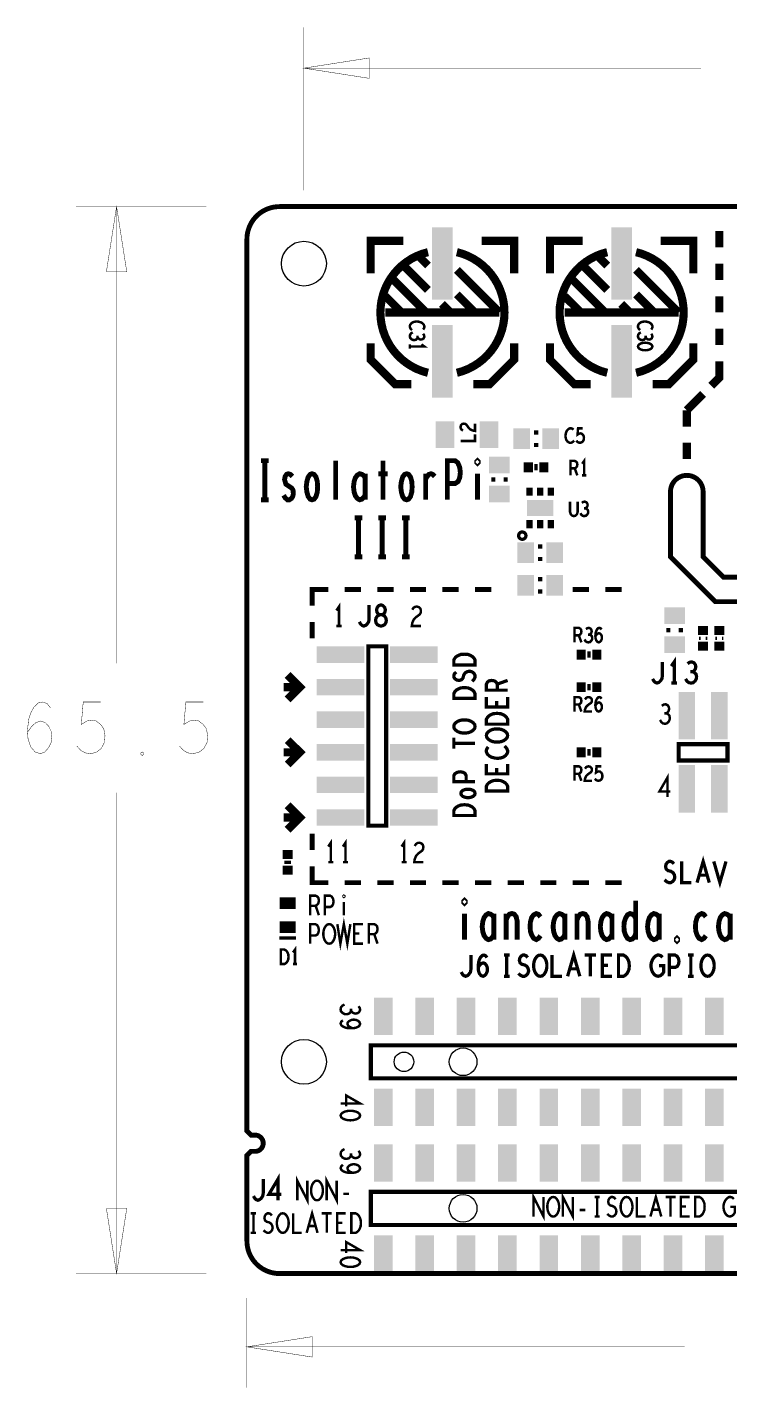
# Model space of a CAD drawing. Extents: x -13.5 to 78, y -7 to 76.5.
# Drawn here: x -13.5 to 29.6, y -7 to 76.5 of the extents above; entities that cross this region are included whole.
import ezdxf

# ---------------------------------------------------------------- set-up
doc = ezdxf.new("R2010")
doc.units = 0
doc.layers.get('0').update_dxf_attribs({"linetype": 'CONTINUOUS'})
for name, color, linetype in [('BOARD_ART', 7, 'CONTINUOUS'), ('DIMENSION_ART', 2, 'CONTINUOUS'), ('PASTETOP_ART', 1, 'CONTINUOUS'), ('PIADAPTER1-2-1-2_DRL', 4, 'CONTINUOUS'), ('SILK_TOP_ART', 10, 'CONTINUOUS')]:
    doc.layers.add(name, color=color, linetype=linetype)

# ---------------------------------------------------------------- blocks, each defined once
blk = doc.blocks.new('RECTANGLE_11')
blk.add_solid([(0.3048, 0.2794), (0.3048, -0.2794), (-0.3048, 0.2794), (-0.3048, -0.2794)])
blk = doc.blocks.new('RECTANGLE_38')
blk.add_solid([(0.4826, 0.3556), (0.4826, -0.3556), (-0.4826, 0.3556), (-0.4826, -0.3556)])
blk = doc.blocks.new('RECTANGLE_28')
blk.add_solid([(0.8001, 0.4953), (0.8001, -0.4953), (-0.8001, 0.4953), (-0.8001, -0.4953)])
blk = doc.blocks.new('RECTANGLE_33')
blk.add_solid([(0.508, 1.4605), (0.508, -1.4605), (-0.508, 1.4605), (-0.508, -1.4605)])
blk = doc.blocks.new('RECTANGLE_32')
blk.add_solid([(1.4605, 0.508), (1.4605, -0.508), (-1.4605, 0.508), (-1.4605, -0.508)])
blk = doc.blocks.new('RECTANGLE_7')
blk.add_solid([(0.5715, 1.143), (0.5715, -1.143), (-0.5715, 1.143), (-0.5715, -1.143)])
blk = doc.blocks.new('RECTANGLE_35')
blk.add_solid([(0.635, 2.2225), (0.635, -2.2225), (-0.635, 2.2225), (-0.635, -2.2225)])
blk = doc.blocks.new('RECTANGLE_34')
blk.add_solid([(0.5715, 0.8255), (0.5715, -0.8255), (-0.5715, 0.8255), (-0.5715, -0.8255)])
blk = doc.blocks.new('RECTANGLE_40')
blk.add_solid([(0.2794, 0.3048), (0.2794, -0.3048), (-0.2794, 0.3048), (-0.2794, -0.3048)])
blk = doc.blocks.new('RECTANGLE_31')
blk.add_solid([(0.508, 0.635), (0.508, -0.635), (-0.508, 0.635), (-0.508, -0.635)])
blk = doc.blocks.new('RECTANGLE_30')
blk.add_solid([(0.635, 0.508), (0.635, -0.508), (-0.635, 0.508), (-0.635, -0.508)])
blk = doc.blocks.new('RECTANGLE_37')
blk.add_solid([(0.1905, 0.254), (0.1905, -0.254), (-0.1905, 0.254), (-0.1905, -0.254)])
blk = doc.blocks.new('ROUND_8')
blk.add_circle((0, 0), 0.6)
blk = doc.blocks.new('ROUND_6')
blk.add_circle((0, 0), 0.85)
blk = doc.blocks.new('ROUND_10')
blk.add_circle((0, 0), 1.375)

msp = doc.modelspace()

# ---------------------------------------------------------------- linework, layer by layer
at = {"layer": 'BOARD_ART', "const_width": 0.3}
for points in [[(2, 65.5, 0.4142136), (0, 63.5)], [(28, 48, 1), (26, 48)], [(0.5, 7.5, 1), (0.5, 8.5)], [(0, 2, 0.4142136), (2, 0)]]:
    msp.add_lwpolyline(points, format="xyb", dxfattribs=at)
for points in [[(63, 65.5), (62, 65.5), (3, 65.5), (2, 65.5)], [(0, 63.5), (0, 62.5), (0, 62.25), (0, 60)], [(0, 14), (0, 16.25), (0, 57.75), (0, 60)], [(26, 48), (26, 44), (28.75, 41.25), (35.75, 41.25), (37, 40)], [(39, 24), (39, 40), (36.25, 42.75), (29.25, 42.75), (28, 44), (28, 48)], [(0, 14), (0, 11.75), (0, 8.75), (0.25, 8.5), (0.5, 8.5)], [(0.5, 7.5), (0.25, 7.5), (0, 7.25), (0, 3), (0, 2)], [(2, 0), (3, 0), (62, 0), (63, 0)]]:
    msp.add_lwpolyline(points, dxfattribs=at)
at = {"layer": 'DIMENSION_ART', "const_width": 0.0254}
for points in [[(3.5, 66.5), (3.5, 76.5)], [(7.5, 74.625), (3.5, 74), (7.5, 73.375), (7.5, 74.625)], [(27.8629, 74), (3.5, 74)], [(-2.5, 65.5), (-10.5, 65.5)], [(-7.375, 61.5), (-8, 65.5), (-8.625, 61.5), (-7.375, 61.5)], [(-8, 37.4687), (-8, 65.5)], [(-13.4725, 33.2353), (-13.1968, 33.6059), (-12.9606, 33.8175), (-12.6456, 33.9233), (-12.37, 33.8175), (-12.1732, 33.6059), (-12.0157, 33.2883), (-11.9763, 32.9179), (-12.0157, 32.6004), (-12.1732, 32.2828), (-12.4095, 32.0183), (-12.685, 31.9125), (-13, 32.0183), (-13.2756, 32.3357), (-13.4331, 32.8121), (-13.4725, 33.3412), (-13.3937, 34.0291), (-13.2756, 34.3996), (-13.0788, 34.77), (-12.8032, 35.0346), (-12.5276, 35.0875), (-12.252, 34.9817), (-12.0551, 34.7171)], [(-10.4409, 32.3886), (-10.2048, 32.1241), (-9.9292, 31.9654), (-9.5748, 31.9125), (-9.2204, 32.0183), (-8.9449, 32.2299), (-8.748, 32.6004), (-8.7087, 33.0237), (-8.7874, 33.447), (-8.9843, 33.7117), (-9.2599, 33.9233), (-9.5354, 33.9762), (-9.811, 33.9233), (-10.1653, 33.7117), (-10.0472, 35.0875), (-8.9843, 35.0875)], [(-4.1417, 32.3886), (-3.9056, 32.1241), (-3.63, 31.9654), (-3.2756, 31.9125), (-2.9212, 32.0183), (-2.6457, 32.2299), (-2.4488, 32.6004), (-2.4095, 33.0237), (-2.4882, 33.447), (-2.6851, 33.7117), (-2.9607, 33.9233), (-3.2362, 33.9762), (-3.5118, 33.9233), (-3.8661, 33.7117), (-3.748, 35.0875), (-2.6851, 35.0875)], [(-6.4252, 31.8067), (-6.504, 31.8596), (-6.504, 31.9654), (-6.4252, 32.0183), (-6.3464, 31.9654), (-6.3464, 31.8596), (-6.4252, 31.8067)], [(-8, 29.5313), (-8, 0)], [(-8.625, 4), (-8, 0), (-7.375, 4), (-8.625, 4)], [(-2.5, 0), (-10.5, 0)], [(0, -1.5), (0, -7)], [(4, -3.875), (0, -4.5), (4, -5.125), (4, -3.875)], [(26.8629, -4.5), (0, -4.5)]]:
    msp.add_lwpolyline(points, dxfattribs=at)
at = {"layer": 'SILK_TOP_ART'}
for points, const_width in [([(7.6, 61.4), (7.6, 63.4), (9.6, 63.4)], 0.5), ([(16.4, 61.4), (16.4, 63.4), (14.4, 63.4)], 0.5), ([(18.6, 61.4), (18.6, 63.4), (20.6, 63.4)], 0.5), ([(27.4, 61.4), (27.4, 63.4), (25.4, 63.4)], 0.5), ([(29, 63), (29, 64)], 0.5), ([(11.1151, 61.8849), (10.6, 62.4)], 0.5), ([(22.1151, 61.8849), (21.6, 62.4)], 0.5), ([(11.1151, 60.3849), (9.7, 61.8)], 0.5), ([(15.5, 59), (12.8849, 61.6151)], 0.5), ([(22.1151, 60.3849), (20.7, 61.8)], 0.5), ([(26.5, 59), (23.8849, 61.6151)], 0.5), ([(29, 61), (29, 62)], 0.5), ([(11, 59), (9, 61)], 0.5), ([(22, 59), (20, 61)], 0.5), ([(9.5, 59), (8.5, 60)], 0.5), ([(14, 59), (12.8849, 60.1151)], 0.5), ([(20.5, 59), (19.5, 60)], 0.5), ([(25, 59), (23.8849, 60.1151)], 0.5), ([(29, 59), (29, 60)], 0.5), ([(12.5, 59), (11.9724, 59.5276)], 0.5), ([(23.5, 59), (22.9724, 59.5276)], 0.5), ([(8.5, 59), (15.5, 59)], 0.5), ([(10.8149, 57.9497), (10.8594, 58.0132), (10.889, 58.0872), (10.889, 58.1719), (10.8445, 58.2672), (10.7705, 58.3412), (10.6816, 58.3942), (10.5334, 58.4365), (10.4, 58.4471), (10.2667, 58.4259), (10.1778, 58.3942), (10.0889, 58.3307), (10.0296, 58.2566), (10, 58.1825), (10, 58.1084), (10.0296, 58.0343), (10.0741, 57.9708), (10.1333, 57.9179)], 0.1524), ([(19.5, 59), (26.5, 59)], 0.5), ([(24.8149, 57.9497), (24.8594, 58.0132), (24.889, 58.0872), (24.889, 58.1719), (24.8445, 58.2672), (24.7705, 58.3412), (24.6816, 58.3942), (24.5334, 58.4365), (24.4, 58.4471), (24.2667, 58.4259), (24.1778, 58.3942), (24.0889, 58.3307), (24.0296, 58.2566), (24, 58.1825), (24, 58.1084), (24.0296, 58.0343), (24.0741, 57.9708), (24.1333, 57.9179)], 0.1524), ([(10.1778, 57.7803), (10.0741, 57.7168), (10.0148, 57.6322), (10, 57.5369), (10.0148, 57.4522), (10.0889, 57.3676), (10.1778, 57.3147), (10.2667, 57.3041), (10.3704, 57.3252), (10.4445, 57.3993), (10.4741, 57.4734), (10.4741, 57.5687)], 0.1524), ([(10.4741, 57.4734), (10.5186, 57.4099), (10.5926, 57.357), (10.6816, 57.3358), (10.7705, 57.357), (10.8445, 57.4099), (10.889, 57.5052), (10.8742, 57.6004), (10.8149, 57.6957)], 0.1524), ([(24.1778, 57.7803), (24.0741, 57.7168), (24.0148, 57.6322), (24, 57.5369), (24.0148, 57.4522), (24.0889, 57.3676), (24.1778, 57.3147), (24.2667, 57.3041), (24.3704, 57.3252), (24.4445, 57.3993), (24.4741, 57.4734), (24.4741, 57.5687)], 0.1524), ([(24.4741, 57.4734), (24.5186, 57.4099), (24.5926, 57.357), (24.6816, 57.3358), (24.7705, 57.357), (24.8445, 57.4099), (24.889, 57.5052), (24.8742, 57.6004), (24.8149, 57.6957)], 0.1524), ([(29, 57), (29, 58)], 0.5), ([(7.6, 57.1), (7.6, 56.1), (9.1, 54.6), (10.1, 54.6)], 0.5), ([(10, 56.9125), (10.889, 56.9125), (10.7112, 57.0395)], 0.1524), ([(10, 57.0395), (10, 56.7855)], 0.1524), ([(16.4, 57.1), (16.4, 56.1), (14.9, 54.6), (13.9, 54.6)], 0.5), ([(18.6, 57.1), (18.6, 56.1), (20.1, 54.6), (21.1, 54.6)], 0.5), ([(24.889, 56.9125), (24.8594, 56.9972), (24.7853, 57.0607), (24.6964, 57.103), (24.5778, 57.1348), (24.4445, 57.1453), (24.3111, 57.1348), (24.1926, 57.103), (24.1037, 57.0607), (24.0296, 56.9972), (24, 56.9125), (24.0296, 56.8278), (24.1037, 56.7643), (24.1926, 56.722), (24.3111, 56.6902), (24.4445, 56.6797), (24.5778, 56.6902), (24.6964, 56.722), (24.7853, 56.7643), (24.8594, 56.8278), (24.889, 56.9125)], 0.1524), ([(27.4, 57.1), (27.4, 56.1), (25.9, 54.6), (24.9, 54.6)], 0.5), ([(29, 56), (29, 55), (28.5, 54.5)], 0.5), ([(27, 53), (28, 54)], 0.5), ([(27, 52), (27, 53)], 0.5), ([(13.2592, 51.7514), (13.1703, 51.8149), (13.1258, 51.889), (13.111, 51.9737), (13.1406, 52.0795), (13.2147, 52.1536), (13.3036, 52.1748), (13.3925, 52.1642), (13.4666, 52.1218), (13.6148, 51.9102), (13.7185, 51.8149), (13.8667, 51.7514), (14, 51.7302), (14, 52.1748)], 0.1524), ([(17.75, 51.758), (17.75, 51.504)], 0.254), ([(20.0503, 51.8149), (19.9868, 51.8594), (19.9128, 51.889), (19.8281, 51.889), (19.7328, 51.8445), (19.6588, 51.7705), (19.6058, 51.6816), (19.5635, 51.5334), (19.5529, 51.4), (19.5741, 51.2667), (19.6058, 51.1778), (19.6693, 51.0889), (19.7434, 51.0296), (19.8175, 51), (19.8916, 51), (19.9657, 51.0296), (20.0292, 51.0741), (20.0821, 51.1333)], 0.1524), ([(20.2197, 51.1333), (20.2832, 51.0593), (20.3572, 51.0148), (20.4525, 51), (20.5478, 51.0296), (20.6218, 51.0889), (20.6748, 51.1926), (20.6853, 51.3111), (20.6642, 51.4297), (20.6112, 51.5038), (20.5372, 51.563), (20.4631, 51.5778), (20.389, 51.563), (20.2938, 51.5038), (20.3255, 51.889), (20.6112, 51.889)], 0.1524), ([(13.111, 51.1058), (14, 51.1058), (14, 51.5292)], 0.1524), ([(17.75, 50.996), (17.75, 50.742)], 0.254), ([(27, 50), (27, 51)], 0.5), ([(20.7025, 49), (20.7025, 49.889), (20.5755, 49.7112)], 0.1524), ([(0.86, 49.9), (1.34, 49.9)], 0.3), ([(1.1, 49.9), (1.1, 47.5)], 0.3), ([(5.45, 47.5), (5.45, 49.9)], 0.3), ([(8.35, 49.9), (8.35, 47.5)], 0.3), ([(12.3, 47.5), (12.3, 49.9), (12.78, 49.9), (12.94, 49.78), (13.06, 49.5), (13.1, 49.18), (13.06, 48.86), (12.96, 48.62), (12.78, 48.4999), (12.3, 48.4999)], 0.3), ([(14.15, 49.74), (14.11, 49.78), (14.11, 49.86), (14.15, 49.9), (14.19, 49.86), (14.19, 49.78), (14.15, 49.74)], 0.3), ([(17.75, 49.7), (17.75, 49.3)], 0.2032), ([(19.8558, 49), (19.8558, 49.889), (20.1204, 49.889), (20.2051, 49.8445), (20.258, 49.7853), (20.2792, 49.6667), (20.258, 49.5482), (20.1945, 49.4741), (20.1204, 49.4297), (19.8558, 49.4297)], 0.1524), ([(20.1204, 49.4297), (20.2792, 49)], 0.1524), ([(2.25, 47.7799), (2.35, 47.62), (2.49, 47.5), (2.61, 47.5), (2.73, 47.58), (2.81, 47.7), (2.85, 47.8599), (2.83, 48.1), (2.75, 48.22), (2.39, 48.4599), (2.31, 48.74), (2.35, 48.94), (2.43, 49.06), (2.55, 49.1), (2.67, 49.06), (2.79, 48.94)], 0.3), ([(4, 47.5), (3.88, 47.54), (3.76, 47.7), (3.68, 47.98), (3.64, 48.3), (3.68, 48.62), (3.76, 48.9), (3.88, 49.06), (4, 49.1), (4.12, 49.06), (4.24, 48.9), (4.32, 48.62), (4.34, 48.3), (4.32, 47.98), (4.24, 47.7), (4.12, 47.54), (4, 47.5)], 0.3), ([(7.26, 48.82), (7.18, 48.98), (7.06, 49.06), (6.92, 49.1), (6.78, 49.02), (6.66, 48.86), (6.58, 48.62), (6.54, 48.3), (6.58, 47.98), (6.66, 47.7399), (6.78, 47.58), (6.92, 47.5), (7.06, 47.54), (7.18, 47.66), (7.26, 47.8199)], 0.3), ([(7.26, 47.5), (7.26, 49.1)], 0.3), ([(8.07, 49.1), (8.63, 49.1)], 0.3), ([(9.8, 47.5), (9.68, 47.54), (9.56, 47.7), (9.48, 47.98), (9.44, 48.3), (9.48, 48.62), (9.56, 48.9), (9.68, 49.06), (9.8, 49.1), (9.92, 49.06), (10.04, 48.9), (10.12, 48.62), (10.14, 48.3), (10.12, 47.98), (10.04, 47.7), (9.92, 47.54), (9.8, 47.5)], 0.3), ([(10.97, 48.78), (11.07, 48.94), (11.17, 49.06), (11.31, 49.1), (11.41, 49.06), (11.53, 48.94)], 0.3), ([(10.97, 47.5), (10.97, 49.1)], 0.3), ([(14.15, 49.1), (14.15, 47.5)], 0.3), ([(15.246, 48.75), (14.992, 48.75)], 0.254), ([(16.008, 48.75), (15.754, 48.75)], 0.254), ([(20.5755, 49), (20.8295, 49)], 0.1524), ([(0.86, 47.5), (1.34, 47.5)], 0.3), ([(19.8347, 47.389), (19.8347, 46.7519), (19.877, 46.6185), (19.9617, 46.5296), (20.0675, 46.5), (20.1733, 46.5296), (20.258, 46.6185), (20.3003, 46.7519), (20.3003, 47.389)], 0.1524), ([(20.4697, 46.6778), (20.5332, 46.5741), (20.6178, 46.5148), (20.7131, 46.5), (20.7978, 46.5148), (20.8824, 46.5889), (20.9353, 46.6778), (20.9459, 46.7667), (20.9248, 46.8704), (20.8507, 46.9445), (20.7766, 46.9741), (20.6813, 46.9741)], 0.1524), ([(20.7766, 46.9741), (20.8401, 47.0186), (20.893, 47.0926), (20.9142, 47.1816), (20.893, 47.2705), (20.8401, 47.3445), (20.7448, 47.389), (20.6496, 47.3742), (20.5543, 47.3149)], 0.1524), ([(6.61, 46.4), (7.09, 46.4)], 0.3), ([(6.85, 46.4), (6.85, 44)], 0.3), ([(8.06, 46.4), (8.54, 46.4)], 0.3), ([(8.3, 46.4), (8.3, 44)], 0.3), ([(9.51, 46.4), (9.99, 46.4)], 0.3), ([(9.75, 46.4), (9.75, 44)], 0.3), ([(18, 44.758), (18, 44.504)], 0.254), ([(6.61, 44), (7.09, 44)], 0.3), ([(8.06, 44), (8.54, 44)], 0.3), ([(9.51, 44), (9.99, 44)], 0.3), ([(18, 43.996), (18, 43.742)], 0.254), ([(18, 42.758), (18, 42.504)], 0.254), ([(4, 41), (4, 42), (5, 42)], 0.3), ([(6, 42), (7, 42)], 0.3), ([(8, 42), (9, 42)], 0.3), ([(10, 42), (11, 42)], 0.3), ([(12, 42), (13, 42)], 0.3), ([(14, 42), (15, 42)], 0.3), ([(18, 41.996), (18, 41.742)], 0.254), ([(20, 42), (21, 42)], 0.3), ([(22, 42), (23, 42)], 0.3), ([(5.65, 39.75), (5.65, 40.95), (5.49, 40.71)], 0.15), ([(6.9, 40.01), (6.975, 39.88), (7.065, 39.7933), (7.17, 39.75), (7.29, 39.7933), (7.38, 39.88), (7.47, 40.01), (7.5, 40.1833), (7.5, 41.05)], 0.2), ([(8.227, 39.75), (8.332, 39.7717), (8.452, 39.8366), (8.527, 39.945), (8.557, 40.0967), (8.527, 40.2483), (8.437, 40.3783), (8.302, 40.4433), (8.152, 40.4433), (8.062, 40.4867), (7.987, 40.595), (7.957, 40.7467), (8.002, 40.8983), (8.107, 41.0067), (8.227, 41.05), (8.347, 41.0067), (8.452, 40.8983), (8.497, 40.7467), (8.467, 40.595), (8.392, 40.4867), (8.302, 40.4433), (8.152, 40.4433), (8.017, 40.3783), (7.927, 40.2483), (7.897, 40.0967), (7.927, 39.945), (8.002, 39.8366), (8.122, 39.7717), (8.227, 39.75)], 0.2), ([(10.1467, 40.75), (10.2267, 40.87), (10.32, 40.93), (10.4267, 40.95), (10.56, 40.91), (10.6533, 40.81), (10.68, 40.69), (10.6667, 40.57), (10.6133, 40.47), (10.3467, 40.27), (10.2267, 40.13), (10.1467, 39.93), (10.12, 39.75), (10.68, 39.75)], 0.15), ([(4, 39), (4, 40)], 0.3), ([(5.49, 39.75), (5.81, 39.75)], 0.15), ([(20.1058, 38.75), (20.1058, 39.639), (20.3704, 39.639), (20.4551, 39.5945), (20.508, 39.5353), (20.5292, 39.4167), (20.508, 39.2982), (20.4445, 39.2241), (20.3704, 39.1797), (20.1058, 39.1797)], 0.1524), ([(20.7197, 38.9278), (20.7832, 38.8241), (20.8678, 38.7648), (20.9631, 38.75), (21.0478, 38.7648), (21.1324, 38.8389), (21.1853, 38.9278), (21.1959, 39.0167), (21.1748, 39.1204), (21.1007, 39.1945), (21.0266, 39.2241), (20.9313, 39.2241)], 0.1524), ([(21.0266, 39.2241), (21.0901, 39.2686), (21.143, 39.3426), (21.1642, 39.4316), (21.143, 39.5205), (21.0901, 39.5945), (20.9948, 39.639), (20.8996, 39.6242), (20.8043, 39.5649)], 0.1524), ([(21.3864, 39.1204), (21.4605, 39.2241), (21.524, 39.2834), (21.6087, 39.313), (21.6828, 39.2834), (21.7357, 39.2241), (21.778, 39.1352), (21.7886, 39.0315), (21.778, 38.9426), (21.7357, 38.8537), (21.6722, 38.7796), (21.5981, 38.75), (21.5134, 38.7796), (21.4393, 38.8685), (21.397, 39.0019), (21.3864, 39.15), (21.4076, 39.3426), (21.4393, 39.4464), (21.4922, 39.5501), (21.5663, 39.6242), (21.6404, 39.639), (21.7145, 39.6094), (21.7674, 39.5353)], 0.1524), ([(25.742, 39.5), (25.996, 39.5)], 0.254), ([(26.504, 39.5), (26.758, 39.5)], 0.254), ([(8.55, 38.5), (7.45, 38.5), (7.45, 27.5), (8.55, 27.5), (8.55, 38.5)], 0.254), ([(20.3704, 39.1797), (20.5292, 38.75)], 0.1524), ([(27.75, 39), (27.85, 39)], 0.2032), ([(28.15, 39), (28.25, 39)], 0.2032), ([(28.75, 39), (28.85, 39)], 0.2032), ([(29.15, 39), (29.25, 39)], 0.2032), ([(14, 37.363), (12.7, 37.363), (12.7, 37.663), (12.765, 37.783), (12.8517, 37.873), (12.9816, 37.948), (13.1334, 38.008), (13.35, 38.023), (13.5667, 38.008), (13.7184, 37.948), (13.8484, 37.873), (13.935, 37.783), (14, 37.663), (14, 37.363)], 0.2), ([(21, 38.2), (21, 37.8)], 0.2032), ([(24.9, 36.51), (24.975, 36.38), (25.065, 36.2933), (25.17, 36.25), (25.29, 36.2933), (25.38, 36.38), (25.47, 36.51), (25.5, 36.6833), (25.5, 37.55)], 0.2), ([(26.227, 36.25), (26.227, 37.55), (26.047, 37.29)], 0.2), ([(27.359, 36.9433), (27.449, 37.0083), (27.524, 37.1166), (27.554, 37.2467), (27.524, 37.3767), (27.449, 37.485), (27.314, 37.55), (27.179, 37.5283), (27.044, 37.4417)], 0.2), ([(2.5, 35.25), (3.25, 36), (2.5, 36.75)], 0.5), ([(13.8267, 36.351), (13.935, 36.471), (14, 36.606), (14, 36.726), (13.935, 36.846), (13.8267, 36.936), (13.675, 36.981), (13.5234, 36.951), (13.3933, 36.876), (13.3067, 36.741), (13.2633, 36.561), (13.1767, 36.456), (13.025, 36.411), (12.8733, 36.441), (12.765, 36.516), (12.7, 36.621), (12.7, 36.726), (12.7433, 36.831), (12.8517, 36.921)], 0.2), ([(26.924, 36.51), (27.014, 36.3583), (27.134, 36.2717), (27.269, 36.25), (27.389, 36.2717), (27.509, 36.38), (27.584, 36.51), (27.599, 36.64), (27.569, 36.7916), (27.464, 36.9), (27.359, 36.9433), (27.224, 36.9433)], 0.2), ([(3.25, 36), (2.25, 36)], 0.5), ([(14, 35.309), (12.7, 35.309), (12.7, 35.609), (12.765, 35.729), (12.8517, 35.819), (12.9816, 35.894), (13.1334, 35.954), (13.35, 35.969), (13.5667, 35.954), (13.7184, 35.894), (13.8484, 35.819), (13.935, 35.729), (14, 35.609), (14, 35.309)], 0.2), ([(16, 35.812), (14.7, 35.812), (14.7, 36.187), (14.765, 36.307), (14.8517, 36.382), (15.025, 36.412), (15.1983, 36.382), (15.3067, 36.292), (15.3717, 36.187), (15.3717, 35.812)], 0.2), ([(15.3717, 36.187), (16, 36.412)], 0.2), ([(21, 36.2), (21, 35.8)], 0.2032), ([(26.047, 36.25), (26.407, 36.25)], 0.2), ([(16, 35.385), (16, 34.785), (14.7, 34.785), (14.7, 35.385)], 0.2), ([(15.3283, 35.145), (15.3283, 34.785)], 0.2), ([(20.1058, 34.5), (20.1058, 35.389), (20.3704, 35.389), (20.4551, 35.3445), (20.508, 35.2853), (20.5292, 35.1667), (20.508, 35.0482), (20.4445, 34.9741), (20.3704, 34.9297), (20.1058, 34.9297)], 0.1524), ([(20.7514, 35.2408), (20.8149, 35.3297), (20.889, 35.3742), (20.9737, 35.389), (21.0795, 35.3594), (21.1536, 35.2853), (21.1748, 35.1964), (21.1642, 35.1075), (21.1218, 35.0334), (20.9102, 34.8852), (20.8149, 34.7815), (20.7514, 34.6333), (20.7302, 34.5), (21.1748, 34.5)], 0.1524), ([(21.3864, 34.8704), (21.4605, 34.9741), (21.524, 35.0334), (21.6087, 35.063), (21.6828, 35.0334), (21.7357, 34.9741), (21.778, 34.8852), (21.7886, 34.7815), (21.778, 34.6926), (21.7357, 34.6037), (21.6722, 34.5296), (21.5981, 34.5), (21.5134, 34.5296), (21.4393, 34.6185), (21.397, 34.7519), (21.3864, 34.9), (21.4076, 35.0926), (21.4393, 35.1964), (21.4922, 35.3001), (21.5663, 35.3742), (21.6404, 35.389), (21.7145, 35.3594), (21.7674, 35.2853)], 0.1524), ([(16, 33.728), (14.7, 33.728), (14.7, 34.028), (14.765, 34.148), (14.8517, 34.238), (14.9816, 34.313), (15.1334, 34.373), (15.35, 34.388), (15.5667, 34.373), (15.7184, 34.313), (15.8484, 34.238), (15.935, 34.148), (16, 34.028), (16, 33.728)], 0.2), ([(20.3704, 34.9297), (20.5292, 34.5)], 0.1524), ([(25.3567, 33.99), (25.4367, 33.85), (25.5433, 33.77), (25.6633, 33.75), (25.77, 33.77), (25.8767, 33.87), (25.9433, 33.99), (25.9567, 34.11), (25.93, 34.25), (25.8367, 34.35), (25.7433, 34.39), (25.6233, 34.39)], 0.15), ([(25.7433, 34.39), (25.8233, 34.45), (25.89, 34.55), (25.9167, 34.67), (25.89, 34.79), (25.8233, 34.89), (25.7033, 34.95), (25.5833, 34.93), (25.4633, 34.85)], 0.15), ([(14, 33.585), (13.9783, 33.465), (13.8917, 33.36), (13.7617, 33.27), (13.61, 33.21), (13.4367, 33.18), (13.2633, 33.18), (13.09, 33.21), (12.9383, 33.27), (12.8083, 33.36), (12.7217, 33.465), (12.7, 33.585), (12.7217, 33.705), (12.8083, 33.81), (12.9383, 33.9), (13.09, 33.96), (13.2633, 33.99), (13.4367, 33.99), (13.61, 33.96), (13.7617, 33.9), (13.8917, 33.81), (13.9783, 33.705), (14, 33.585)], 0.2), ([(16, 33.031), (15.9783, 32.911), (15.8917, 32.806), (15.7617, 32.716), (15.61, 32.656), (15.4367, 32.626), (15.2633, 32.626), (15.09, 32.656), (14.9383, 32.716), (14.8083, 32.806), (14.7217, 32.911), (14.7, 33.031), (14.7217, 33.151), (14.8083, 33.256), (14.9383, 33.346), (15.09, 33.406), (15.2633, 33.436), (15.4367, 33.436), (15.61, 33.406), (15.7617, 33.346), (15.8917, 33.256), (15.9783, 33.151), (16, 33.031)], 0.2), ([(2.5, 31.25), (3.25, 32), (2.5, 32.75)], 0.5), ([(12.7, 32.213), (12.7, 32.903)], 0.2), ([(12.7, 32.558), (14, 32.558)], 0.2), ([(29.5, 31.5), (29.5, 32.5), (26.5, 32.5), (26.5, 31.5), (29.5, 31.5)], 0.254), ([(3.25, 32), (2.25, 32)], 0.5), ([(14.8083, 32.334), (14.7433, 32.244), (14.7, 32.139), (14.7, 32.019), (14.765, 31.884), (14.8733, 31.779), (15.0033, 31.704), (15.22, 31.644), (15.415, 31.629), (15.61, 31.659), (15.74, 31.704), (15.87, 31.794), (15.9567, 31.899), (16, 32.004), (16, 32.109), (15.9567, 32.214), (15.8917, 32.304), (15.805, 32.379)], 0.2), ([(21, 32.2), (21, 31.8)], 0.2032), ([(14, 30.204), (12.7, 30.204), (12.7, 30.564), (12.765, 30.684), (12.9167, 30.774), (13.09, 30.804), (13.2633, 30.774), (13.3933, 30.699), (13.4584, 30.564), (13.4584, 30.204)], 0.2), ([(16, 31.277), (16, 30.677), (14.7, 30.677), (14.7, 31.277)], 0.2), ([(15.3283, 31.037), (15.3283, 30.677)], 0.2), ([(20.1058, 30.25), (20.1058, 31.139), (20.3704, 31.139), (20.4551, 31.0945), (20.508, 31.0353), (20.5292, 30.9167), (20.508, 30.7982), (20.4445, 30.7241), (20.3704, 30.6797), (20.1058, 30.6797)], 0.1524), ([(20.7514, 30.9908), (20.8149, 31.0797), (20.889, 31.1242), (20.9737, 31.139), (21.0795, 31.1094), (21.1536, 31.0353), (21.1748, 30.9464), (21.1642, 30.8575), (21.1218, 30.7834), (20.9102, 30.6352), (20.8149, 30.5315), (20.7514, 30.3833), (20.7302, 30.25), (21.1748, 30.25)], 0.1524), ([(21.3547, 30.3833), (21.4182, 30.3093), (21.4922, 30.2648), (21.5875, 30.25), (21.6828, 30.2796), (21.7568, 30.3389), (21.8098, 30.4426), (21.8203, 30.5611), (21.7992, 30.6797), (21.7462, 30.7538), (21.6722, 30.813), (21.5981, 30.8278), (21.524, 30.813), (21.4288, 30.7538), (21.4605, 31.139), (21.7462, 31.139)], 0.1524), ([(16, 29.62), (14.7, 29.62), (14.7, 29.92), (14.765, 30.04), (14.8517, 30.13), (14.9816, 30.205), (15.1334, 30.265), (15.35, 30.28), (15.5667, 30.265), (15.7184, 30.205), (15.8484, 30.13), (15.935, 30.04), (16, 29.92), (16, 29.62)], 0.2), ([(20.3704, 30.6797), (20.5292, 30.25)], 0.1524), ([(25.81, 29.25), (25.81, 30.45), (25.3167, 29.59), (25.9833, 29.59)], 0.15), ([(14, 29.477), (13.9783, 29.387), (13.8917, 29.297), (13.74, 29.237), (13.5667, 29.207), (13.3933, 29.237), (13.2417, 29.297), (13.155, 29.387), (13.1334, 29.477), (13.155, 29.567), (13.2417, 29.657), (13.3933, 29.717), (13.5667, 29.732), (13.74, 29.717), (13.8917, 29.657), (13.9783, 29.567), (14, 29.477)], 0.2), ([(2.5, 27.25), (3.25, 28), (2.5, 28.75)], 0.5), ([(14, 28.12), (12.7, 28.12), (12.7, 28.42), (12.765, 28.54), (12.8517, 28.63), (12.9816, 28.705), (13.1334, 28.765), (13.35, 28.78), (13.5667, 28.765), (13.7184, 28.705), (13.8484, 28.63), (13.935, 28.54), (14, 28.42), (14, 28.12)], 0.2), ([(3.25, 28), (2.25, 28)], 0.5), ([(4, 27), (4, 26)], 0.3), ([(5.15, 25.25), (5.15, 26.45), (4.99, 26.21)], 0.15), ([(6.05, 25.25), (6.05, 26.45), (5.89, 26.21)], 0.15), ([(9.65, 25.25), (9.65, 26.45), (9.49, 26.21)], 0.15), ([(10.2967, 26.25), (10.3767, 26.37), (10.47, 26.43), (10.5767, 26.45), (10.71, 26.41), (10.8033, 26.31), (10.83, 26.19), (10.8167, 26.07), (10.7633, 25.97), (10.4967, 25.77), (10.3767, 25.63), (10.2967, 25.43), (10.27, 25.25), (10.83, 25.25)], 0.15), ([(2.3, 25.25), (2.7, 25.25)], 0.2032), ([(4, 25), (4, 24), (5, 24)], 0.3), ([(4.99, 25.25), (5.31, 25.25)], 0.15), ([(5.89, 25.25), (6.21, 25.25)], 0.15), ([(9.49, 25.25), (9.81, 25.25)], 0.15), ([(25.635, 24.1733), (25.755, 24.065), (25.89, 24), (26.01, 24), (26.13, 24.065), (26.22, 24.1733), (26.265, 24.325), (26.235, 24.4766), (26.16, 24.6067), (26.025, 24.6933), (25.845, 24.7367), (25.74, 24.8233), (25.695, 24.975), (25.725, 25.1267), (25.8, 25.235), (25.905, 25.3), (26.01, 25.3), (26.115, 25.2567), (26.205, 25.1483)], 0.2), ([(26.677, 25.3), (26.677, 24), (27.277, 24)], 0.2), ([(27.629, 24), (28.004, 25.3), (28.379, 24)], 0.2), ([(28.656, 25.3), (29.031, 24), (29.406, 25.3)], 0.2), ([(28.244, 24.455), (27.764, 24.455)], 0.2), ([(6, 24), (7, 24)], 0.3), ([(8, 24), (9, 24)], 0.3), ([(10, 24), (11, 24)], 0.3), ([(12, 24), (13, 24)], 0.3), ([(14, 24), (15, 24)], 0.3), ([(16, 24), (17, 24)], 0.3), ([(18, 24), (19, 24)], 0.3), ([(20, 24), (21, 24)], 0.3), ([(22, 24), (23, 24)], 0.3), ([(3.8833, 22), (3.8833, 23.2), (4.2167, 23.2), (4.3233, 23.14), (4.39, 23.06), (4.4167, 22.9), (4.39, 22.74), (4.31, 22.64), (4.2167, 22.58), (3.8833, 22.58)], 0.15), ([(4.2167, 22.58), (4.4167, 22)], 0.15), ([(4.7833, 22), (4.7833, 23.2), (5.1033, 23.2), (5.21, 23.14), (5.29, 23), (5.3167, 22.84), (5.29, 22.68), (5.2233, 22.56), (5.1033, 22.5), (4.7833, 22.5)], 0.15), ([(5.95, 23.12), (5.9233, 23.14), (5.9233, 23.18), (5.95, 23.2), (5.9767, 23.18), (5.9767, 23.14), (5.95, 23.12)], 0.15), ([(5.95, 22.8), (5.95, 22)], 0.15), ([(13.35, 22.74), (13.31, 22.78), (13.31, 22.86), (13.35, 22.9), (13.39, 22.86), (13.39, 22.78), (13.35, 22.74)], 0.3), ([(23.86, 22.9), (23.86, 20.5)], 0.3), ([(5.55, 21.45), (5.7367, 20.25), (5.95, 21.45), (6.1633, 20.25), (6.35, 21.45)], 0.15), ([(13.35, 22.1), (13.35, 20.5)], 0.3), ([(15.16, 21.82), (15.08, 21.98), (14.96, 22.06), (14.82, 22.1), (14.68, 22.02), (14.56, 21.86), (14.48, 21.62), (14.44, 21.3), (14.48, 20.98), (14.56, 20.7399), (14.68, 20.58), (14.82, 20.5), (14.96, 20.54), (15.08, 20.66), (15.16, 20.8199)], 0.3), ([(15.16, 20.5), (15.16, 22.1)], 0.3), ([(15.91, 21.7), (15.99, 21.9), (16.11, 22.06), (16.27, 22.1), (16.41, 22.06), (16.53, 21.9), (16.59, 21.62), (16.59, 20.5)], 0.3), ([(15.91, 20.5), (15.91, 22.1)], 0.3), ([(18.02, 21.9), (17.88, 22.06), (17.76, 22.1), (17.6, 22.02), (17.48, 21.86), (17.4, 21.58), (17.38, 21.3), (17.4, 21.02), (17.48, 20.7799), (17.6, 20.58), (17.76, 20.5), (17.9, 20.58), (18.02, 20.7399)], 0.3), ([(19.51, 21.82), (19.43, 21.98), (19.31, 22.06), (19.17, 22.1), (19.03, 22.02), (18.91, 21.86), (18.83, 21.62), (18.79, 21.3), (18.83, 20.98), (18.91, 20.7399), (19.03, 20.58), (19.17, 20.5), (19.31, 20.54), (19.43, 20.66), (19.51, 20.8199)], 0.3), ([(19.51, 20.5), (19.51, 22.1)], 0.3), ([(20.26, 21.7), (20.34, 21.9), (20.46, 22.06), (20.62, 22.1), (20.76, 22.06), (20.88, 21.9), (20.94, 21.62), (20.94, 20.5)], 0.3), ([(20.26, 20.5), (20.26, 22.1)], 0.3), ([(22.41, 21.82), (22.33, 21.98), (22.21, 22.06), (22.07, 22.1), (21.93, 22.02), (21.81, 21.86), (21.73, 21.62), (21.69, 21.3), (21.73, 20.98), (21.81, 20.7399), (21.93, 20.58), (22.07, 20.5), (22.21, 20.54), (22.33, 20.66), (22.41, 20.8199)], 0.3), ([(22.41, 20.5), (22.41, 22.1)], 0.3), ([(23.86, 20.8599), (23.78, 20.66), (23.66, 20.54), (23.52, 20.5), (23.36, 20.58), (23.24, 20.7799), (23.16, 21.02), (23.14, 21.3), (23.16, 21.58), (23.24, 21.82), (23.36, 22.02), (23.52, 22.1), (23.66, 22.06), (23.76, 21.98), (23.86, 21.82)], 0.3), ([(25.31, 21.82), (25.23, 21.98), (25.11, 22.06), (24.97, 22.1), (24.83, 22.02), (24.71, 21.86), (24.63, 21.62), (24.59, 21.3), (24.63, 20.98), (24.71, 20.7399), (24.83, 20.58), (24.97, 20.5), (25.11, 20.54), (25.23, 20.66), (25.31, 20.8199)], 0.3), ([(25.31, 20.5), (25.31, 22.1)], 0.3), ([(28.17, 21.9), (28.03, 22.06), (27.91, 22.1), (27.75, 22.02), (27.63, 21.86), (27.55, 21.58), (27.53, 21.3), (27.55, 21.02), (27.63, 20.7799), (27.75, 20.58), (27.91, 20.5), (28.05, 20.58), (28.17, 20.7399)], 0.3), ([(29.66, 21.82), (29.58, 21.98), (29.46, 22.06), (29.32, 22.1), (29.18, 22.02), (29.06, 21.86), (28.98, 21.62), (28.94, 21.3), (28.98, 20.98), (29.06, 20.7399), (29.18, 20.58), (29.32, 20.5), (29.46, 20.54), (29.58, 20.66), (29.66, 20.8199)], 0.3), ([(29.66, 20.5), (29.66, 22.1)], 0.3), ([(3.8833, 20.25), (3.8833, 21.45), (4.2033, 21.45), (4.31, 21.39), (4.39, 21.25), (4.4167, 21.09), (4.39, 20.93), (4.3233, 20.81), (4.2033, 20.75), (3.8833, 20.75)], 0.15), ([(5.05, 20.25), (4.9433, 20.27), (4.85, 20.35), (4.77, 20.47), (4.7167, 20.61), (4.69, 20.77), (4.69, 20.93), (4.7167, 21.09), (4.77, 21.23), (4.85, 21.35), (4.9433, 21.43), (5.05, 21.45), (5.1567, 21.43), (5.25, 21.35), (5.33, 21.23), (5.3833, 21.09), (5.41, 20.93), (5.41, 20.77), (5.3833, 20.61), (5.33, 20.47), (5.25, 20.35), (5.1567, 20.27), (5.05, 20.25)], 0.15), ([(7.1167, 20.25), (6.5833, 20.25), (6.5833, 21.45), (7.1167, 21.45)], 0.15), ([(6.9033, 20.87), (6.5833, 20.87)], 0.15), ([(7.4833, 20.25), (7.4833, 21.45), (7.8167, 21.45), (7.9233, 21.39), (7.99, 21.31), (8.0167, 21.15), (7.99, 20.99), (7.91, 20.89), (7.8167, 20.83), (7.4833, 20.83)], 0.15), ([(7.8167, 20.83), (8.0167, 20.25)], 0.15), ([(3.008, 20.603), (1.992, 20.603)], 0.2032), ([(2.9525, 19), (2.9525, 19.889), (2.8255, 19.7112)], 0.1524), ([(26.4, 20.42), (26.36, 20.46), (26.36, 20.54), (26.4, 20.58), (26.44, 20.54), (26.44, 20.46), (26.4, 20.42)], 0.3), ([(2.0847, 19), (2.0847, 19.889), (2.2963, 19.889), (2.381, 19.8445), (2.4445, 19.7853), (2.4974, 19.6964), (2.5398, 19.5926), (2.5503, 19.4445), (2.5398, 19.2963), (2.4974, 19.1926), (2.4445, 19.1037), (2.381, 19.0444), (2.2963, 19), (2.0847, 19)], 0.1524), ([(13.15, 18.51), (13.225, 18.38), (13.315, 18.2933), (13.42, 18.25), (13.54, 18.2933), (13.63, 18.38), (13.72, 18.51), (13.75, 18.6833), (13.75, 19.55)], 0.2), ([(14.192, 18.7916), (14.297, 18.9433), (14.387, 19.03), (14.507, 19.0733), (14.612, 19.03), (14.687, 18.9433), (14.747, 18.8133), (14.762, 18.6617), (14.747, 18.5316), (14.687, 18.4016), (14.597, 18.2933), (14.492, 18.25), (14.372, 18.2933), (14.267, 18.4233), (14.207, 18.6183), (14.192, 18.835), (14.222, 19.1166), (14.267, 19.2684), (14.342, 19.42), (14.447, 19.5283), (14.552, 19.55), (14.657, 19.5067), (14.732, 19.3983)], 0.2), ([(15.77, 19.55), (16.13, 19.55)], 0.2), ([(15.95, 19.55), (15.95, 18.25)], 0.2), ([(16.662, 18.4233), (16.782, 18.315), (16.917, 18.25), (17.037, 18.25), (17.157, 18.315), (17.247, 18.4233), (17.292, 18.575), (17.262, 18.7266), (17.187, 18.8567), (17.052, 18.9433), (16.872, 18.9867), (16.767, 19.0733), (16.722, 19.225), (16.752, 19.3767), (16.827, 19.485), (16.932, 19.55), (17.037, 19.55), (17.142, 19.5067), (17.232, 19.3983)], 0.2), ([(18.004, 18.25), (17.884, 18.2717), (17.779, 18.3583), (17.689, 18.4883), (17.629, 18.64), (17.599, 18.8133), (17.599, 18.9867), (17.629, 19.16), (17.689, 19.3117), (17.779, 19.4417), (17.884, 19.5283), (18.004, 19.55), (18.124, 19.5283), (18.229, 19.4417), (18.319, 19.3117), (18.379, 19.16), (18.409, 18.9867), (18.409, 18.8133), (18.379, 18.64), (18.319, 18.4883), (18.229, 18.3583), (18.124, 18.2717), (18.004, 18.25)], 0.2), ([(18.731, 19.55), (18.731, 18.25), (19.331, 18.25)], 0.2), ([(19.683, 18.25), (20.058, 19.55), (20.433, 18.25)], 0.2), ([(20.74, 19.55), (21.43, 19.55)], 0.2), ([(21.085, 19.55), (21.085, 18.25)], 0.2), ([(22.412, 18.25), (21.812, 18.25), (21.812, 19.55), (22.412, 19.55)], 0.2), ([(22.809, 18.25), (22.809, 19.55), (23.109, 19.55), (23.229, 19.485), (23.319, 19.3983), (23.394, 19.2684), (23.454, 19.1166), (23.469, 18.9), (23.454, 18.6833), (23.394, 18.5316), (23.319, 18.4016), (23.229, 18.315), (23.109, 18.25), (22.809, 18.25)], 0.2), ([(25.283, 18.9), (25.583, 18.9), (25.583, 18.51), (25.493, 18.38), (25.388, 18.2933), (25.238, 18.25), (25.088, 18.2933), (24.983, 18.38), (24.893, 18.51), (24.833, 18.6617), (24.803, 18.835), (24.803, 18.9867), (24.833, 19.1166), (24.893, 19.2684), (24.983, 19.3983), (25.073, 19.485), (25.193, 19.55), (25.298, 19.55), (25.418, 19.5067), (25.508, 19.42)], 0.2), ([(25.92, 18.25), (25.92, 19.55), (26.28, 19.55), (26.4, 19.485), (26.49, 19.3333), (26.52, 19.16), (26.49, 18.9867), (26.415, 18.8567), (26.28, 18.7916), (25.92, 18.7916)], 0.2), ([(27.067, 19.55), (27.427, 19.55)], 0.2), ([(27.247, 19.55), (27.247, 18.25)], 0.2), ([(28.274, 18.25), (28.154, 18.2717), (28.049, 18.3583), (27.959, 18.4883), (27.899, 18.64), (27.869, 18.8133), (27.869, 18.9867), (27.899, 19.16), (27.959, 19.3117), (28.049, 19.4417), (28.154, 19.5283), (28.274, 19.55), (28.394, 19.5283), (28.499, 19.4417), (28.589, 19.3117), (28.649, 19.16), (28.679, 18.9867), (28.679, 18.8133), (28.649, 18.64), (28.589, 18.4883), (28.499, 18.3583), (28.394, 18.2717), (28.274, 18.25)], 0.2), ([(2.8255, 19), (3.0795, 19)], 0.1524), ([(20.298, 18.705), (19.818, 18.705)], 0.2), ([(22.172, 18.9217), (21.812, 18.9217)], 0.2), ([(15.77, 18.25), (16.13, 18.25)], 0.2), ([(27.067, 18.25), (27.427, 18.25)], 0.2), ([(5.99, 16.5183), (5.85, 16.4383), (5.77, 16.3317), (5.75, 16.2117), (5.77, 16.105), (5.87, 15.9983), (5.99, 15.9317), (6.11, 15.9183), (6.25, 15.945), (6.35, 16.0383), (6.39, 16.1317), (6.39, 16.2517)], 0.15), ([(6.39, 16.1317), (6.45, 16.0517), (6.55, 15.985), (6.67, 15.9583), (6.79, 15.985), (6.89, 16.0517), (6.95, 16.1717), (6.93, 16.2917), (6.85, 16.4117)], 0.15), ([(5.89, 15.5517), (5.79, 15.4583), (5.75, 15.3517), (5.79, 15.245), (5.91, 15.1517), (6.09, 15.085), (6.27, 15.0583), (6.49, 15.0583), (6.67, 15.085), (6.83, 15.1517), (6.91, 15.2317), (6.95, 15.325), (6.91, 15.4317), (6.83, 15.5117), (6.71, 15.565), (6.55, 15.5917), (6.41, 15.565), (6.27, 15.4983), (6.19, 15.4183), (6.17, 15.325), (6.21, 15.2183), (6.31, 15.1383), (6.49, 15.0583)], 0.15), ([(7.608, 14.016), (7.608, 11.984), (56.884, 11.984), (57.392, 12.492), (57.392, 14.016), (7.608, 14.016)], 0.254), ([(5.75, 10.44), (6.95, 10.44), (6.09, 10.9333), (6.09, 10.2667)], 0.15), ([(6.95, 9.7), (6.91, 9.8067), (6.81, 9.8867), (6.69, 9.94), (6.53, 9.98), (6.35, 9.9933), (6.17, 9.98), (6.01, 9.94), (5.89, 9.8867), (5.79, 9.8067), (5.75, 9.7), (5.79, 9.5933), (5.89, 9.5133), (6.01, 9.46), (6.17, 9.42), (6.35, 9.4067), (6.53, 9.42), (6.69, 9.46), (6.81, 9.5133), (6.91, 9.5933), (6.95, 9.7)], 0.15), ([(5.99, 7.6433), (5.85, 7.5633), (5.77, 7.4567), (5.75, 7.3367), (5.77, 7.23), (5.87, 7.1233), (5.99, 7.0567), (6.11, 7.0433), (6.25, 7.07), (6.35, 7.1633), (6.39, 7.2567), (6.39, 7.3767)], 0.15), ([(6.39, 7.2567), (6.45, 7.1767), (6.55, 7.11), (6.67, 7.0833), (6.79, 7.11), (6.89, 7.1767), (6.95, 7.2967), (6.93, 7.4167), (6.85, 7.5367)], 0.15), ([(5.89, 6.6767), (5.79, 6.5833), (5.75, 6.4767), (5.79, 6.37), (5.91, 6.2767), (6.09, 6.21), (6.27, 6.1833), (6.49, 6.1833), (6.67, 6.21), (6.83, 6.2767), (6.91, 6.3567), (6.95, 6.45), (6.91, 6.5567), (6.83, 6.6367), (6.71, 6.69), (6.55, 6.7167), (6.41, 6.69), (6.27, 6.6233), (6.19, 6.5433), (6.17, 6.45), (6.21, 6.3433), (6.31, 6.2633), (6.49, 6.1833)], 0.15), ([(0.4, 4.76), (0.475, 4.63), (0.565, 4.5433), (0.67, 4.5), (0.79, 4.5433), (0.88, 4.63), (0.97, 4.76), (1, 4.9333), (1, 5.8)], 0.2), ([(1.907, 4.5), (1.907, 5.8), (1.352, 4.8683), (2.102, 4.8683)], 0.2), ([(3.0933, 4.5), (3.0933, 5.7), (3.7067, 4.5), (3.7067, 5.7)], 0.15), ([(4.8933, 4.5), (4.8933, 5.7), (5.5067, 4.5), (5.5067, 5.7)], 0.15), ([(4.3, 4.5), (4.1933, 4.52), (4.1, 4.6), (4.02, 4.72), (3.9667, 4.86), (3.94, 5.02), (3.94, 5.18), (3.9667, 5.34), (4.02, 5.48), (4.1, 5.6), (4.1933, 5.68), (4.3, 5.7), (4.4067, 5.68), (4.5, 5.6), (4.58, 5.48), (4.6333, 5.34), (4.66, 5.18), (4.66, 5.02), (4.6333, 4.86), (4.58, 4.72), (4.5, 4.6), (4.4067, 4.52), (4.3, 4.5)], 0.15), ([(7.608, 5.016), (7.608, 2.984), (56.884, 2.984), (57.392, 3.492), (57.392, 5.016), (7.608, 5.016)], 0.254), ([(5.9267, 4.9), (6.2733, 4.9)], 0.15), ([(17.5933, 3.5), (17.5933, 4.7), (18.2067, 3.5), (18.2067, 4.7)], 0.15), ([(18.8, 3.5), (18.6933, 3.52), (18.6, 3.6), (18.52, 3.72), (18.4667, 3.86), (18.44, 4.02), (18.44, 4.18), (18.4667, 4.34), (18.52, 4.48), (18.6, 4.6), (18.6933, 4.68), (18.8, 4.7), (18.9067, 4.68), (19, 4.6), (19.08, 4.48), (19.1333, 4.34), (19.16, 4.18), (19.16, 4.02), (19.1333, 3.86), (19.08, 3.72), (19, 3.6), (18.9067, 3.52), (18.8, 3.5)], 0.15), ([(19.3933, 3.5), (19.3933, 4.7), (20.0067, 3.5), (20.0067, 4.7)], 0.15), ([(21.34, 4.7), (21.66, 4.7)], 0.15), ([(21.5, 4.7), (21.5, 3.5)], 0.15), ([(22.12, 3.66), (22.2267, 3.56), (22.3467, 3.5), (22.4533, 3.5), (22.56, 3.56), (22.64, 3.66), (22.68, 3.8), (22.6533, 3.94), (22.5867, 4.06), (22.4667, 4.14), (22.3067, 4.18), (22.2133, 4.26), (22.1733, 4.4), (22.2, 4.54), (22.2667, 4.64), (22.36, 4.7), (22.4533, 4.7), (22.5467, 4.66), (22.6267, 4.56)], 0.15), ([(23.3, 3.5), (23.1933, 3.52), (23.1, 3.6), (23.02, 3.72), (22.9667, 3.86), (22.94, 4.02), (22.94, 4.18), (22.9667, 4.34), (23.02, 4.48), (23.1, 4.6), (23.1933, 4.68), (23.3, 4.7), (23.4067, 4.68), (23.5, 4.6), (23.58, 4.48), (23.6333, 4.34), (23.66, 4.18), (23.66, 4.02), (23.6333, 3.86), (23.58, 3.72), (23.5, 3.6), (23.4067, 3.52), (23.3, 3.5)], 0.15), ([(23.9333, 4.7), (23.9333, 3.5), (24.4667, 3.5)], 0.15), ([(24.7667, 3.5), (25.1, 4.7), (25.4333, 3.5)], 0.15), ([(25.6933, 4.7), (26.3067, 4.7)], 0.15), ([(26, 4.7), (26, 3.5)], 0.15), ([(27.1667, 3.5), (26.6333, 3.5), (26.6333, 4.7), (27.1667, 4.7)], 0.15), ([(26.9533, 4.12), (26.6333, 4.12)], 0.15), ([(27.5067, 3.5), (27.5067, 4.7), (27.7733, 4.7), (27.88, 4.64), (27.96, 4.56), (28.0267, 4.44), (28.08, 4.3), (28.0933, 4.1), (28.08, 3.9), (28.0267, 3.76), (27.96, 3.64), (27.88, 3.56), (27.7733, 3.5), (27.5067, 3.5)], 0.15), ([(29.68, 4.1), (29.9467, 4.1), (29.9467, 3.74), (29.8667, 3.62), (29.7733, 3.54), (29.64, 3.5), (29.5067, 3.54), (29.4133, 3.62), (29.3333, 3.74), (29.28, 3.88), (29.2533, 4.04), (29.2533, 4.18), (29.28, 4.3), (29.3333, 4.44), (29.4133, 4.56), (29.4933, 4.64), (29.6, 4.7), (29.6933, 4.7), (29.8, 4.66), (29.88, 4.58)], 0.15), ([(0.24, 3.7), (0.56, 3.7)], 0.15), ([(0.4, 3.7), (0.4, 2.5)], 0.15), ([(1.02, 2.66), (1.1267, 2.56), (1.2467, 2.5), (1.3533, 2.5), (1.46, 2.56), (1.54, 2.66), (1.58, 2.8), (1.5533, 2.94), (1.4867, 3.06), (1.3667, 3.14), (1.2067, 3.18), (1.1133, 3.26), (1.0733, 3.4), (1.1, 3.54), (1.1667, 3.64), (1.26, 3.7), (1.3533, 3.7), (1.4467, 3.66), (1.5267, 3.56)], 0.15), ([(2.2, 2.5), (2.0933, 2.52), (2, 2.6), (1.92, 2.72), (1.8667, 2.86), (1.84, 3.02), (1.84, 3.18), (1.8667, 3.34), (1.92, 3.48), (2, 3.6), (2.0933, 3.68), (2.2, 3.7), (2.3067, 3.68), (2.4, 3.6), (2.48, 3.48), (2.5333, 3.34), (2.56, 3.18), (2.56, 3.02), (2.5333, 2.86), (2.48, 2.72), (2.4, 2.6), (2.3067, 2.52), (2.2, 2.5)], 0.15), ([(2.8333, 3.7), (2.8333, 2.5), (3.3667, 2.5)], 0.15), ([(3.6667, 2.5), (4, 3.7), (4.3333, 2.5)], 0.15), ([(4.5933, 3.7), (5.2067, 3.7)], 0.15), ([(4.9, 3.7), (4.9, 2.5)], 0.15), ([(6.0667, 2.5), (5.5333, 2.5), (5.5333, 3.7), (6.0667, 3.7)], 0.15), ([(6.4067, 2.5), (6.4067, 3.7), (6.6733, 3.7), (6.78, 3.64), (6.86, 3.56), (6.9267, 3.44), (6.98, 3.3), (6.9933, 3.1), (6.98, 2.9), (6.9267, 2.76), (6.86, 2.64), (6.78, 2.56), (6.6733, 2.5), (6.4067, 2.5)], 0.15), ([(20.4267, 3.9), (20.7733, 3.9)], 0.15), ([(21.34, 3.5), (21.66, 3.5)], 0.15), ([(25.3133, 3.92), (24.8867, 3.92)], 0.15), ([(0.24, 2.5), (0.56, 2.5)], 0.15), ([(4.2133, 2.92), (3.7867, 2.92)], 0.15), ([(5.8533, 3.12), (5.5333, 3.12)], 0.15), ([(5.75, 1.44), (6.95, 1.44), (6.09, 1.9333), (6.09, 1.2667)], 0.15), ([(6.95, 0.7), (6.91, 0.8067), (6.81, 0.8867), (6.69, 0.94), (6.53, 0.98), (6.35, 0.9933), (6.17, 0.98), (6.01, 0.94), (5.89, 0.8867), (5.79, 0.8067), (5.75, 0.7), (5.79, 0.5933), (5.89, 0.5133), (6.01, 0.46), (6.17, 0.42), (6.35, 0.4067), (6.53, 0.42), (6.69, 0.46), (6.81, 0.5133), (6.91, 0.5933), (6.95, 0.7)], 0.15)]:
    msp.add_lwpolyline(points, dxfattribs=dict(at, const_width=const_width))
for points, const_width in [([(11.1151, 62.7037, 0.3470716), (8.1921, 59)], 0.5), ([(15.8079, 59, 0.3470716), (12.8849, 62.7037)], 0.5), ([(22.1151, 62.7037, 0.3470716), (19.1921, 59)], 0.5), ([(26.8079, 59, 0.3470716), (23.8849, 62.7037)], 0.5), ([(8.1921, 59, 0.3470716), (11.1151, 55.2963)], 0.5), ([(12.8849, 55.2963, 0.3470716), (15.8079, 59)], 0.5), ([(19.1921, 59, 0.3470716), (22.1151, 55.2963)], 0.5), ([(23.8849, 55.2963, 0.3470716), (26.8079, 59)], 0.5), ([(16.9, 45.5236, 0.4142136), (16.6764, 45.3)], 0.2), ([(16.6764, 45.3, 0.4142136), (16.9, 45.0764)], 0.2), ([(17.1236, 45.3, 0.4142136), (16.9, 45.5236)], 0.2), ([(16.9, 45.0764, 0.4142136), (17.1236, 45.3)], 0.2)]:
    msp.add_lwpolyline(points, format="xyb", dxfattribs=dict(at, const_width=const_width))

# ---------------------------------------------------------------- block references
at = {"layer": 'PASTETOP_ART'}
for name, p in [('RECTANGLE_35', (12, 62)), ('RECTANGLE_35', (23, 62)), ('RECTANGLE_35', (12, 56)), ('RECTANGLE_35', (23, 56)), ('RECTANGLE_34', (12.15, 51.5)), ('RECTANGLE_34', (14.85, 51.5)), ('RECTANGLE_31', (16.861, 51.25)), ('RECTANGLE_31', (18.639, 51.25)), ('RECTANGLE_30', (15.5, 49.639)), ('RECTANGLE_40', (17.27, 49.5)), ('RECTANGLE_40', (18.23, 49.5)), ('RECTANGLE_30', (15.5, 47.861)), ('RECTANGLE_37', (17.35, 48)), ('RECTANGLE_37', (18, 48)), ('RECTANGLE_37', (18.65, 48)), ('RECTANGLE_28', (18, 47)), ('RECTANGLE_37', (17.35, 46)), ('RECTANGLE_37', (18, 46)), ('RECTANGLE_37', (18.65, 46)), ('RECTANGLE_31', (17.111, 44.25)), ('RECTANGLE_31', (18.889, 44.25)), ('RECTANGLE_31', (17.111, 42.25)), ('RECTANGLE_31', (18.889, 42.25)), ('RECTANGLE_30', (26.25, 40.389)), ('RECTANGLE_11', (28, 39.48)), ('RECTANGLE_11', (29, 39.48)), ('RECTANGLE_32', (5.75, 38)), ('RECTANGLE_32', (10.25, 38)), ('RECTANGLE_30', (26.25, 38.611)), ('RECTANGLE_11', (28, 38.52)), ('RECTANGLE_11', (29, 38.52)), ('RECTANGLE_40', (20.52, 38)), ('RECTANGLE_40', (21.48, 38)), ('RECTANGLE_32', (5.75, 36)), ('RECTANGLE_32', (10.25, 36)), ('RECTANGLE_40', (20.52, 36)), ('RECTANGLE_40', (21.48, 36)), ('RECTANGLE_33', (27, 34.25)), ('RECTANGLE_33', (29, 34.25)), ('RECTANGLE_32', (5.75, 34)), ('RECTANGLE_32', (10.25, 34)), ('RECTANGLE_32', (5.75, 32)), ('RECTANGLE_32', (10.25, 32)), ('RECTANGLE_40', (20.52, 32)), ('RECTANGLE_40', (21.48, 32)), ('RECTANGLE_33', (27, 29.75)), ('RECTANGLE_33', (29, 29.75)), ('RECTANGLE_32', (5.75, 30)), ('RECTANGLE_32', (10.25, 30)), ('RECTANGLE_32', (5.75, 28)), ('RECTANGLE_32', (10.25, 28)), ('RECTANGLE_11', (2.5, 25.73)), ('RECTANGLE_11', (2.5, 24.77)), ('RECTANGLE_38', (2.5, 22.7366)), ('RECTANGLE_38', (2.5, 21.2634)), ('RECTANGLE_7', (8.37, 15.794)), ('RECTANGLE_7', (10.91, 15.794)), ('RECTANGLE_7', (13.45, 15.794)), ('RECTANGLE_7', (15.99, 15.794)), ('RECTANGLE_7', (18.53, 15.794)), ('RECTANGLE_7', (21.07, 15.794)), ('RECTANGLE_7', (23.61, 15.794)), ('RECTANGLE_7', (26.15, 15.794)), ('RECTANGLE_7', (28.69, 15.794)), ('RECTANGLE_7', (8.37, 10.206)), ('RECTANGLE_7', (10.91, 10.206)), ('RECTANGLE_7', (13.45, 10.206)), ('RECTANGLE_7', (15.99, 10.206)), ('RECTANGLE_7', (18.53, 10.206)), ('RECTANGLE_7', (21.07, 10.206)), ('RECTANGLE_7', (23.61, 10.206)), ('RECTANGLE_7', (26.15, 10.206)), ('RECTANGLE_7', (28.69, 10.206)), ('RECTANGLE_7', (8.37, 6.794)), ('RECTANGLE_7', (10.91, 6.794)), ('RECTANGLE_7', (13.45, 6.794)), ('RECTANGLE_7', (15.99, 6.794)), ('RECTANGLE_7', (18.53, 6.794)), ('RECTANGLE_7', (21.07, 6.794)), ('RECTANGLE_7', (23.61, 6.794)), ('RECTANGLE_7', (26.15, 6.794)), ('RECTANGLE_7', (28.69, 6.794)), ('RECTANGLE_7', (8.37, 1.206)), ('RECTANGLE_7', (10.91, 1.206)), ('RECTANGLE_7', (13.45, 1.206)), ('RECTANGLE_7', (15.99, 1.206)), ('RECTANGLE_7', (18.53, 1.206)), ('RECTANGLE_7', (21.07, 1.206)), ('RECTANGLE_7', (23.61, 1.206)), ('RECTANGLE_7', (26.15, 1.206)), ('RECTANGLE_7', (28.69, 1.206))]:
    msp.add_blockref(name, p, dxfattribs=at)
at = {"layer": 'PIADAPTER1-2-1-2_DRL'}
for name, p in [('ROUND_10', (3.5, 62)), ('ROUND_10', (3.5, 13)), ('ROUND_8', (9.64, 13)), ('ROUND_6', (13.27, 13)), ('ROUND_6', (13.27, 4))]:
    msp.add_blockref(name, p, dxfattribs=at)

doc.saveas('drawing.dxf')
